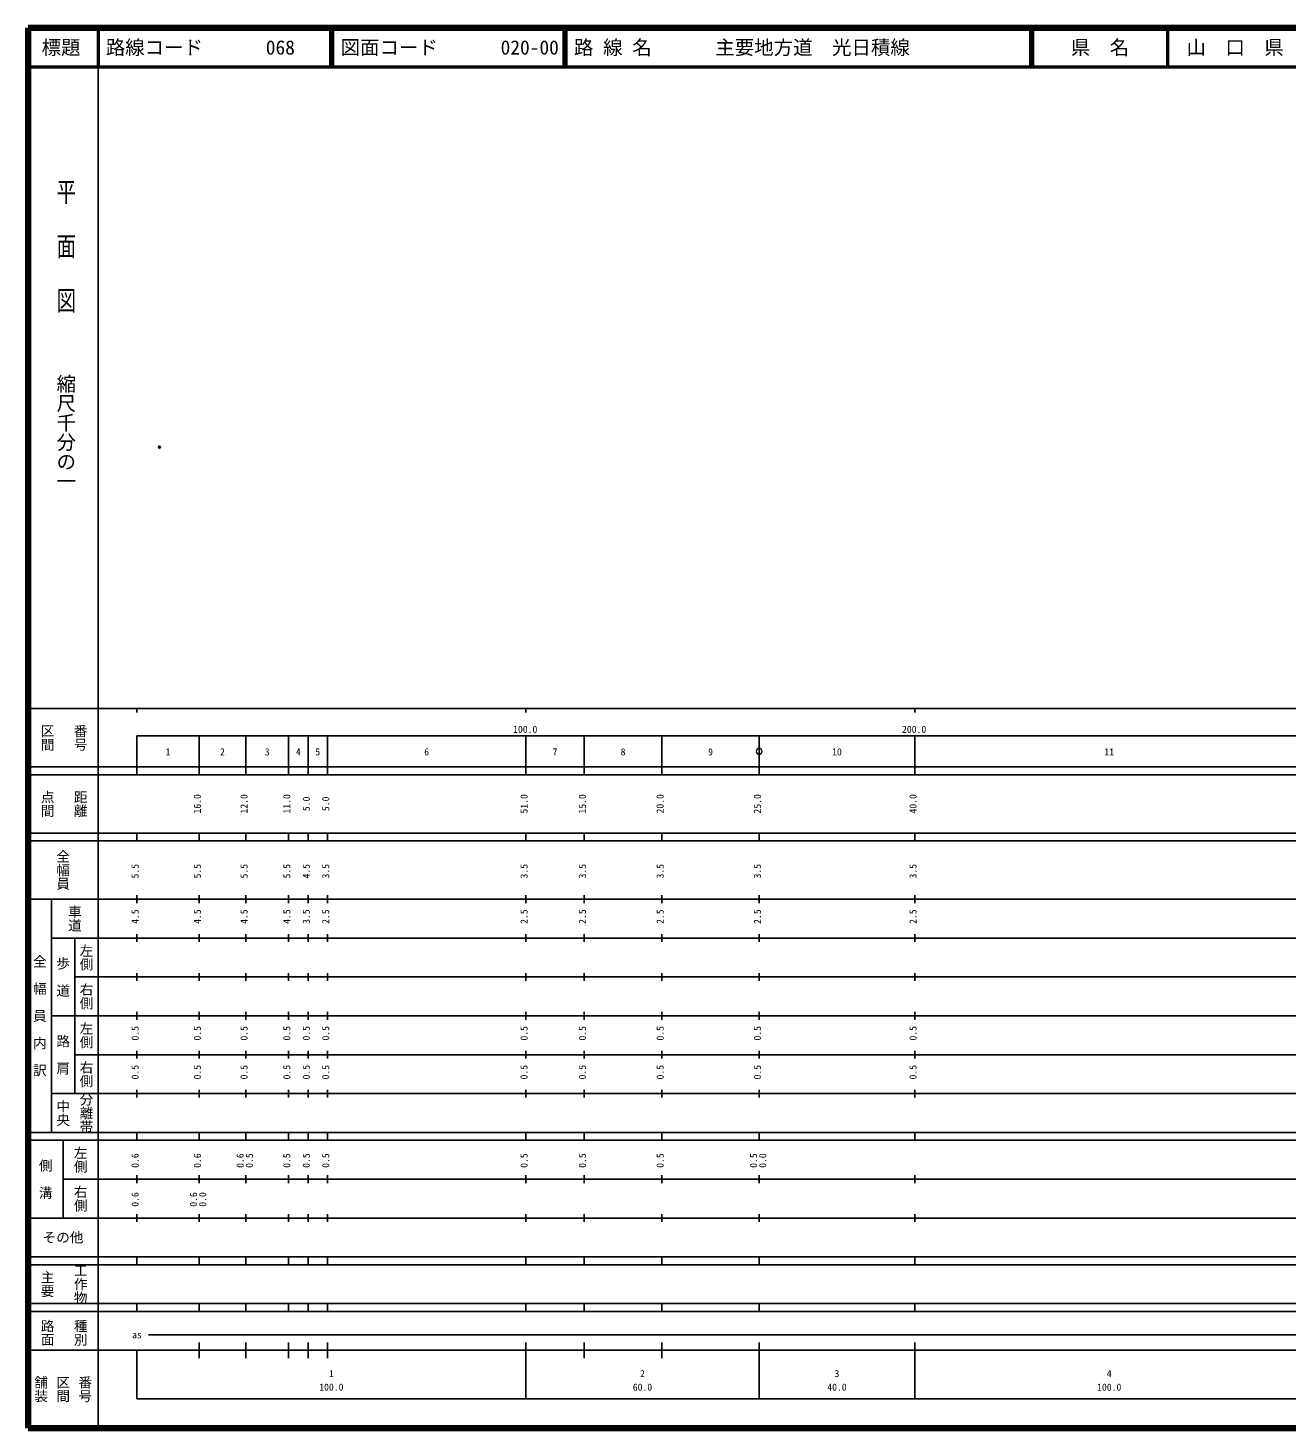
# Model space of a CAD drawing. Units: millimetres on the paper. Extents: x 40 to 680, y 20 to 380.
# Drawn here: x 40 to 363.7, y 20 to 380 of the extents above; entities that cross this region are included whole.
import ezdxf
from ezdxf.enums import TextEntityAlignment as Align

# ---------------------------------------------------------------- set-up
doc = ezdxf.new("R2010")
doc.units = ezdxf.units.MM
doc.header["$PDMODE"] = 32
doc.header["$PDSIZE"] = 0.5
doc.layers.add('M-OTRS', color=6, linetype='Continuous')
doc.layers.add('M-TTL-TXT', color=7, linetype='Continuous')
for name, color, linetype, lineweight in [('M-TTL', 2, 'Continuous', 140), ('M-TTL-BAND', 7, 'Continuous', 25), ('M-TTL-LINE', 7, 'Continuous', 50)]:
    doc.layers.add(name, color=color, linetype=linetype, lineweight=lineweight)
doc.styles.add('@ＭＳ ゴシック', font='')
doc.styles.add('ＭＳ ゴシック', font='')
doc.styles.get('@ＭＳ ゴシック').set_extended_font_data('@MS Gothic')
doc.styles.get('ＭＳ ゴシック').set_extended_font_data('MS Gothic')

msp = doc.modelspace()

# ---------------------------------------------------------------- linework, layer by layer
at = {"layer": 'M-OTRS'}
msp.add_point((73.787, 272.239), dxfattribs=at)
at = {"layer": 'M-TTL'}
for p, q in [((40, 380), (40, 20)), ((680, 380), (40, 380)), ((40, 20), (680, 20))]:
    msp.add_line(p, q, dxfattribs=at)
at = {"layer": 'M-TTL-BAND'}
for p, q in [((58, 370), (58, 20)), ((40, 205), (579, 205)), ((68, 205), (68, 204)), ((168, 205), (168, 204)), ((268, 205), (268, 204)), ((68, 198), (579, 198)), ((68, 198), (68, 188)), ((84, 188), (84, 198)), ((96, 188), (96, 198)), ((107, 188), (107, 198)), ((112, 188), (112, 198)), ((117, 188), (117, 198)), ((168, 188), (168, 198)), ((183, 188), (183, 198)), ((203, 188), (203, 198)), ((228, 188), (228, 198)), ((268, 188), (268, 198)), ((40, 190), (579, 190)), ((40, 188), (579, 188)), ((40, 173), (579, 173)), ((68, 171), (68, 173)), ((84, 171), (84, 173)), ((96, 171), (96, 173)), ((107, 171), (107, 173)), ((112, 171), (112, 173)), ((117, 171), (117, 173)), ((168, 171), (168, 173)), ((183, 171), (183, 173)), ((203, 171), (203, 173)), ((228, 171), (228, 173)), ((268, 171), (268, 173)), ((40, 171), (579, 171)), ((40, 156), (579, 156)), ((46, 96), (46, 156)), ((68, 155), (68, 157)), ((84, 155), (84, 157)), ((96, 155), (96, 157)), ((107, 155), (107, 157)), ((112, 155), (112, 157)), ((117, 155), (117, 157)), ((168, 155), (168, 157)), ((183, 155), (183, 157)), ((203, 155), (203, 157)), ((228, 155), (228, 157)), ((268, 155), (268, 157)), ((46, 146), (579, 146)), ((52, 146), (52, 106)), ((68, 145), (68, 147)), ((84, 145), (84, 147)), ((96, 145), (96, 147)), ((107, 145), (107, 147)), ((112, 145), (112, 147)), ((117, 145), (117, 147)), ((168, 145), (168, 147)), ((183, 145), (183, 147)), ((203, 145), (203, 147)), ((228, 145), (228, 147)), ((268, 145), (268, 147)), ((68, 135), (68, 137)), ((84, 135), (84, 137)), ((96, 135), (96, 137)), ((107, 135), (107, 137)), ((112, 135), (112, 137)), ((117, 135), (117, 137)), ((168, 135), (168, 137)), ((183, 135), (183, 137)), ((203, 135), (203, 137)), ((228, 135), (228, 137)), ((268, 135), (268, 137)), ((52, 136), (579, 136)), ((46, 126), (579, 126)), ((68, 125), (68, 127)), ((84, 125), (84, 127)), ((96, 125), (96, 127)), ((107, 125), (107, 127)), ((112, 125), (112, 127)), ((117, 125), (117, 127)), ((168, 125), (168, 127)), ((183, 125), (183, 127)), ((203, 125), (203, 127)), ((228, 125), (228, 127)), ((268, 125), (268, 127)), ((52, 116), (579, 116)), ((68, 115), (68, 117)), ((84, 115), (84, 117)), ((96, 115), (96, 117)), ((107, 115), (107, 117)), ((112, 115), (112, 117)), ((117, 115), (117, 117)), ((168, 115), (168, 117)), ((183, 115), (183, 117)), ((203, 115), (203, 117)), ((228, 115), (228, 117)), ((268, 115), (268, 117)), ((46, 106), (579, 106)), ((68, 105), (68, 107)), ((84, 105), (84, 107)), ((96, 105), (96, 107)), ((107, 105), (107, 107)), ((112, 105), (112, 107)), ((117, 105), (117, 107)), ((168, 105), (168, 107)), ((183, 105), (183, 107)), ((203, 105), (203, 107)), ((228, 105), (228, 107)), ((268, 105), (268, 107)), ((40, 96), (579, 96)), ((40, 94), (579, 94)), ((49, 94), (49, 74)), ((68, 94), (68, 96)), ((84, 94), (84, 96)), ((96, 94), (96, 96)), ((107, 94), (107, 96)), ((112, 94), (112, 96)), ((117, 94), (117, 96)), ((168, 94), (168, 96)), ((183, 94), (183, 96)), ((203, 94), (203, 96)), ((228, 94), (228, 96)), ((268, 94), (268, 96)), ((49, 84), (579, 84)), ((68, 83), (68, 85)), ((84, 83), (84, 85)), ((96, 83), (96, 85)), ((107, 83), (107, 85)), ((112, 83), (112, 85)), ((117, 83), (117, 85)), ((168, 83), (168, 85)), ((183, 83), (183, 85)), ((203, 83), (203, 85)), ((228, 83), (228, 85)), ((268, 83), (268, 85)), ((40, 74), (579, 74)), ((68, 73), (68, 75)), ((84, 73), (84, 75)), ((96, 73), (96, 75)), ((107, 73), (107, 75)), ((112, 73), (112, 75)), ((117, 73), (117, 75)), ((168, 73), (168, 75)), ((183, 73), (183, 75)), ((203, 73), (203, 75)), ((228, 73), (228, 75)), ((268, 73), (268, 75)), ((40, 64), (579, 64)), ((40, 62), (579, 62)), ((68, 62), (68, 64)), ((84, 62), (84, 64)), ((96, 62), (96, 64)), ((107, 62), (107, 64)), ((112, 62), (112, 64)), ((117, 62), (117, 64)), ((168, 62), (168, 64)), ((183, 62), (183, 64)), ((203, 62), (203, 64)), ((228, 62), (228, 64)), ((268, 62), (268, 64)), ((40, 52), (579, 52)), ((68, 50), (68, 52)), ((84, 50), (84, 52)), ((96, 50), (96, 52)), ((107, 50), (107, 52)), ((112, 50), (112, 52)), ((117, 50), (117, 52)), ((168, 50), (168, 52)), ((183, 50), (183, 52)), ((203, 50), (203, 52)), ((228, 50), (228, 52)), ((268, 50), (268, 52)), ((40, 50), (579, 50)), ((71, 44), (565, 44)), ((40, 40), (579, 40)), ((68, 40), (68, 27.5)), ((84, 38), (84, 42)), ((96, 38), (96, 42)), ((107, 38), (107, 42)), ((112, 38), (112, 42)), ((117, 38), (117, 42)), ((168, 27.5), (168, 42)), ((183, 38), (183, 42)), ((203, 38), (203, 42)), ((228, 27.5), (228, 42)), ((268, 27.5), (268, 42)), ((68, 27.5), (579, 27.5))]:
    msp.add_line(p, q, dxfattribs=at)
at = {"layer": 'M-TTL-BAND', "lineweight": 13}
msp.add_lwpolyline([(228.75, 194, 1), (227.25, 194, 1)], format="xyb", close=True, dxfattribs=at)
at = {"layer": 'M-TTL-LINE'}
for p, q in [((58, 380), (58, 370)), ((117.75, 380), (117.75, 370)), ((118.25, 380), (118.25, 370)), ((177.75, 380), (177.75, 370)), ((178.25, 380), (178.25, 370)), ((297.75, 380), (297.75, 370)), ((298.25, 380), (298.25, 370)), ((333, 380), (333, 370)), ((40, 370), (680, 370))]:
    msp.add_line(p, q, dxfattribs=at)

# ---------------------------------------------------------------- texts
at = {"layer": 'M-TTL-BAND', "style": '@ＭＳ ゴシック', "width": 1.4}
msp.add_text('平  面  図', height=3.666, rotation=270, dxfattribs=at).set_placement((49.777, 306.475), align=Align.MIDDLE_RIGHT)
at = {"layer": 'M-TTL-BAND', "style": '@ＭＳ ゴシック'}
msp.add_text('縮尺千分の一', height=3.666, rotation=270, dxfattribs=at).set_placement((49.777, 261.03), align=Align.MIDDLE_RIGHT)
for s, p in [('区間', (45, 197.5)), ('番号', (53.5, 197.5)), ('点間', (45, 180.5)), ('距離', (53.5, 180.5)), ('全幅員', (49, 163.5)), ('車道', (52, 151)), ('左側', (55, 141)), ('全\u3000幅\u3000員\u3000内\u3000訳', (43, 126)), ('歩\u3000道', (49, 136)), ('右側', (55, 131)), ('左側', (55, 121)), ('路\u3000肩', (49, 116)), ('右側', (55, 111)), ('分離帯', (55, 101)), ('中央', (49, 101)), ('左側', (53.5, 89)), ('側\u3000溝', (44.5, 84)), ('右側', (53.5, 79)), ('工作物', (53.5, 57)), ('主要', (45, 57)), ('路面', (45, 44.5)), ('種別', (53.5, 44.5)), ('舗装', (43.333, 30)), ('区間', (49, 30)), ('番号', (54.667, 30))]:
    msp.add_text(s, height=2.566, rotation=270, dxfattribs=at).set_placement(p, align=Align.MIDDLE_CENTER)
at = {"layer": 'M-TTL-BAND', "style": 'ＭＳ ゴシック'}
for s, p in [('100.0', (167.844, 198.195)), ('200.0', (267.844, 198.195)), ('1', (76, 192.405)), ('2', (90, 192.405)), ('3', (101.5, 192.405)), ('4', (109.5, 192.405)), ('5', (114.5, 192.405)), ('6', (142.5, 192.405)), ('7', (175.5, 192.405)), ('8', (193, 192.405)), ('9', (215.5, 192.405)), ('10', (248, 192.405)), ('11', (318, 192.405)), ('as', (68, 42.5)), ('1', (118, 32.523)), ('2', (198, 32.523)), ('3', (248, 32.523)), ('4', (318, 32.523)), ('100.0', (118, 29.033)), ('60.0', (198, 29.033)), ('40.0', (248, 29.033)), ('100.0', (318, 29.033))]:
    msp.add_text(s, height=1.833, dxfattribs=at).set_placement(p, align=Align.BOTTOM_CENTER)
for s, p in [('16.0', (85, 180.5)), ('12.0', (97, 180.5)), ('11.0', (108, 180.5)), ('5.0', (113, 180.5)), ('5.0', (118, 180.5)), ('51.0', (169, 180.5)), ('15.0', (184, 180.5)), ('20.0', (204, 180.5)), ('25.0', (229, 180.5)), ('40.0', (269, 180.5)), ('5.5', (69, 163.174)), ('5.5', (85, 163.174)), ('5.5', (97, 163.174)), ('5.5', (108, 163.174)), ('4.5', (113, 163.174)), ('3.5', (118, 163.174)), ('3.5', (169, 163.174)), ('3.5', (184, 163.174)), ('3.5', (204, 163.174)), ('3.5', (229, 163.174)), ('3.5', (269, 163.174)), ('4.5', (69, 151.5)), ('4.5', (85, 151.5)), ('4.5', (97, 151.5)), ('4.5', (108, 151.5)), ('3.5', (113, 151.5)), ('2.5', (118, 151.5)), ('2.5', (169, 151.5)), ('2.5', (184, 151.5)), ('2.5', (204, 151.5)), ('2.5', (229, 151.5)), ('2.5', (269, 151.5)), ('0.5', (69, 121.5)), ('0.5', (85, 121.5)), ('0.5', (97, 121.5)), ('0.5', (108, 121.5)), ('0.5', (113, 121.5)), ('0.5', (118, 121.5)), ('0.5', (169, 121.5)), ('0.5', (184, 121.5)), ('0.5', (204, 121.5)), ('0.5', (229, 121.5)), ('0.5', (269, 121.5)), ('0.5', (69, 111.5)), ('0.5', (85, 111.5)), ('0.5', (97, 111.5)), ('0.5', (108, 111.5)), ('0.5', (113, 111.5)), ('0.5', (118, 111.5)), ('0.5', (169, 111.5)), ('0.5', (184, 111.5)), ('0.5', (204, 111.5)), ('0.5', (229, 111.5)), ('0.5', (269, 111.5)), ('0.6', (69, 88.764)), ('0.6', (85, 88.764)), ('0.6', (96, 88.764)), ('0.5', (98.37, 88.764)), ('0.5', (108, 88.764)), ('0.5', (113, 88.764)), ('0.5', (118, 88.764)), ('0.5', (169, 88.764)), ('0.5', (184, 88.764)), ('0.5', (204, 88.764)), ('0.5', (228, 88.764)), ('0.0', (230.37, 88.764)), ('0.6', (69, 78.764)), ('0.6', (84, 78.764)), ('0.0', (86.37, 78.764))]:
    msp.add_text(s, height=1.833, rotation=90, dxfattribs=at).set_placement(p, align=Align.BOTTOM_CENTER)
msp.add_text('その他', height=2.566, dxfattribs=at).set_placement((49, 69), align=Align.MIDDLE_CENTER)
at = {"layer": 'M-TTL-TXT', "style": 'ＭＳ ゴシック'}
for s, p in [('標題', (48.5, 375)), ('県\u3000名', (315.625, 375)), ('山\u3000口\u3000県', (350.375, 375))]:
    msp.add_text(s, height=3.666, dxfattribs=at).set_placement(p, align=Align.MIDDLE_CENTER)
for s, p in [('路線コード', (60, 375)), ('068', (101.142, 375)), ('図面コード', (120.38, 375)), ('020-00', (161.521, 375)), ('路 線 名', (180.38, 375)), ('主要地方道\u3000光日積線', (216.734, 375))]:
    msp.add_text(s, height=3.666, dxfattribs=at).set_placement(p, align=Align.MIDDLE_LEFT)

doc.saveas('drawing.dxf')
